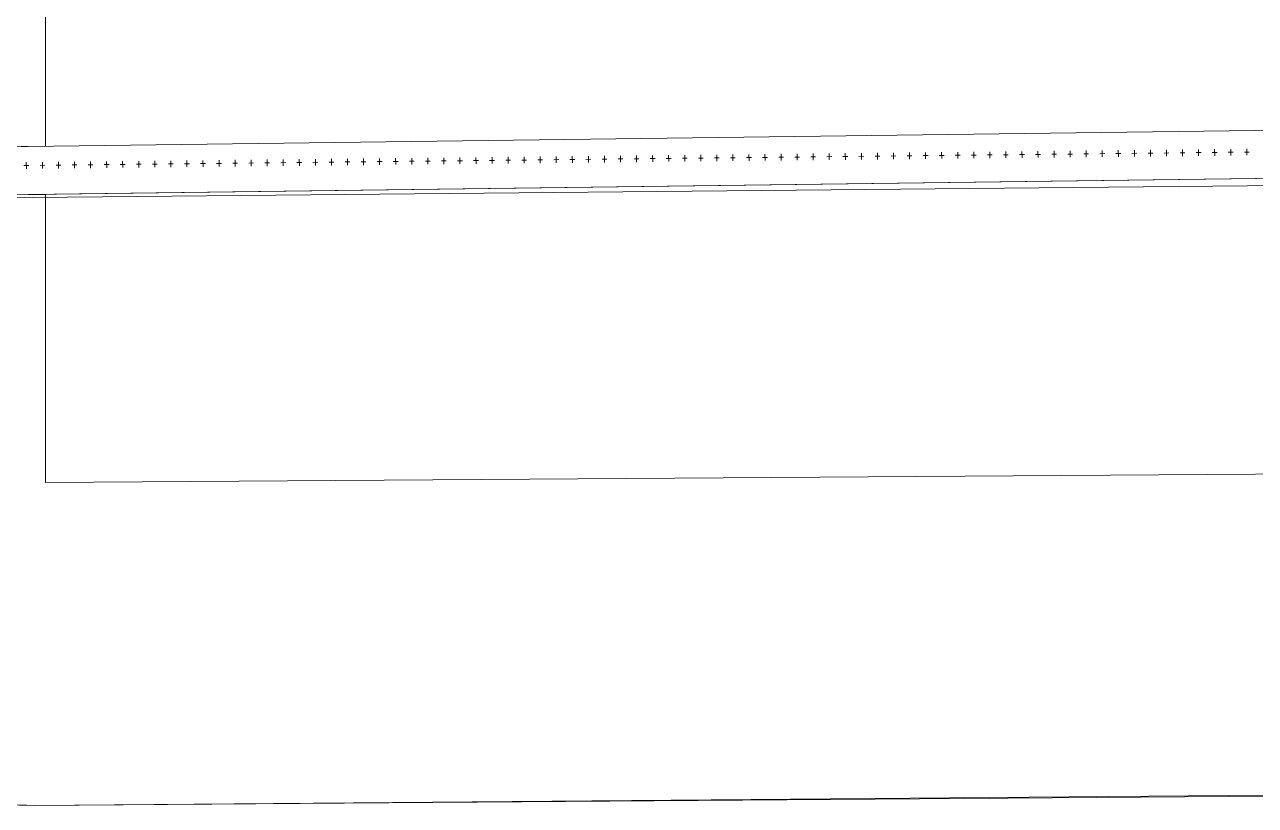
# Model space of a CAD drawing. Header units: millimetres. Extents: x -284281 to 1648660, y -821378 to -151356.
# Drawn here: x -250865 to -243203, y -275599 to -270740 of the extents above; entities that cross this region are included whole.
import ezdxf

# ---------------------------------------------------------------- set-up
doc = ezdxf.new("R2010")
doc.units = ezdxf.units.MM
doc.header["$MEASUREMENT"] = 0
doc.set_wipeout_variables(frame=1)
doc.linetypes.add('Wipeout_Contour', pattern=[1000, 0, -1000])
for name, color, linetype in [('Divers - Dessin général', 7, 'Continuous'), ('Sols_ Dalles', 7, 'Continuous'), ('TopoAlt', 7, 'Continuous')]:
    doc.layers.add(name, color=color, linetype=linetype)

# ---------------------------------------------------------------- blocks, each defined once
blk = doc.blocks.new('Mur_128_1', base_point=(173871.5, -271816.1))
at = {"color": 254, "linetype": 'Wipeout_Contour', "lineweight": 0, "ltscale": 1308401.986214933}
blk.add_wipeout([(173871.5, -271816.1), (190563.1, -271598.6), (190559.2, -271298.7), (173867.5, -271516.1)], dxfattribs=at).dxf.layer = 'TopoAlt'
at = {"layer": 'TopoAlt', "color": 190, "linetype": 'Continuous', "lineweight": 5, "true_color": 0x8002ff, "flags": 128}
for points in [[(190559.2, -271298.7), (173867.5, -271516.1)], [(173871.5, -271816.1), (190563.1, -271598.6)]]:
    blk.add_lwpolyline(points, dxfattribs=at)
blk = doc.blocks.new('Garde-corps_2_1')
at = {"color": 7, "linetype": 'Continuous', "lineweight": 5}
for p, q in [((179473.8, -271590.4), (179473.4, -271550.4)), ((179573.8, -271589.3), (179573.3, -271549.3)), ((179673.7, -271588.2), (179673.3, -271548.2)), ((179773.7, -271587.1), (179773.3, -271547.1)), ((179873.7, -271586), (179873.2, -271546)), ((179973.7, -271584.9), (179973.2, -271544.9)), ((180073.6, -271583.8), (180073.2, -271543.8)), ((180173.6, -271582.7), (180173.2, -271542.7)), ((180273.6, -271581.6), (180273.1, -271541.6)), ((180373.6, -271580.5), (180373.1, -271540.5)), ((180473.5, -271579.4), (180473.1, -271539.4)), ((180573.5, -271578.3), (180573.1, -271538.3)), ((180673.5, -271577.2), (180673, -271537.2)), ((180773.4, -271576.1), (180773, -271536.1)), ((180873.4, -271575), (180873, -271535)), ((180973.4, -271573.9), (180973, -271533.9)), ((181073.4, -271572.8), (181072.9, -271532.8)), ((181173.3, -271571.7), (181172.9, -271531.7)), ((181258.1, -271550.8), (181288.1, -271550.5)), ((181273.3, -271570.6), (181272.9, -271530.6)), ((181358.1, -271549.7), (181388.1, -271549.4)), ((181373.3, -271569.5), (181372.8, -271529.5)), ((181458, -271548.6), (181488, -271548.3)), ((181473.3, -271568.4), (181472.8, -271528.4)), ((181558, -271547.5), (181588, -271547.2)), ((181573.2, -271567.3), (181572.8, -271527.3)), ((181658, -271546.4), (181688, -271546.1)), ((181673.2, -271566.2), (181672.8, -271526.2)), ((181758, -271545.3), (181788, -271545)), ((181773.2, -271565.1), (181772.7, -271525.1)), ((181857.9, -271544.2), (181887.9, -271543.9)), ((181873.2, -271564), (181872.7, -271524)), ((181957.9, -271543.1), (181987.9, -271542.8)), ((181973.1, -271562.9), (181972.7, -271522.9)), ((182057.9, -271542), (182087.9, -271541.7)), ((182073.1, -271561.8), (182072.7, -271521.8)), ((182157.9, -271540.9), (182187.8, -271540.6)), ((182173.1, -271560.7), (182172.6, -271520.7)), ((182257.8, -271539.8), (182287.8, -271539.5)), ((182273, -271559.6), (182272.6, -271519.6)), ((182357.8, -271538.7), (182387.8, -271538.4)), ((182373, -271558.5), (182372.6, -271518.5)), ((182457.8, -271537.6), (182487.8, -271537.3)), ((182473, -271557.4), (182472.6, -271517.4)), ((182557.7, -271536.5), (182587.7, -271536.2)), ((182573, -271556.3), (182572.5, -271516.4)), ((182657.7, -271535.4), (182687.7, -271535.1)), ((182672.9, -271555.3), (182672.5, -271515.3)), ((182757.7, -271534.3), (182787.7, -271534)), ((182772.9, -271554.2), (182772.5, -271514.2)), ((182857.7, -271533.2), (182887.7, -271532.9)), ((182872.9, -271553.1), (182872.4, -271513.1)), ((175259.7, -271616.6), (175289.7, -271616.3)), ((175274.9, -271636.5), (175274.5, -271596.5)), ((175359.7, -271615.5), (175389.7, -271615.2)), ((175374.9, -271635.4), (175374.5, -271595.4)), ((175459.6, -271614.4), (175489.6, -271614.1)), ((175474.9, -271634.3), (175474.4, -271594.3)), ((175559.6, -271613.3), (175589.6, -271613)), ((175574.8, -271633.2), (175574.4, -271593.2)), ((175659.6, -271612.2), (175689.6, -271611.9)), ((175674.8, -271632.1), (175674.4, -271592.1)), ((175759.6, -271611.1), (175789.6, -271610.8)), ((175774.8, -271631), (175774.3, -271591)), ((175859.5, -271610), (175889.5, -271609.7)), ((175874.8, -271629.9), (175874.3, -271589.9)), ((175959.5, -271608.9), (175989.5, -271608.6)), ((175974.7, -271628.8), (175974.3, -271588.8)), ((176059.5, -271607.8), (176089.5, -271607.5)), ((176074.7, -271627.7), (176074.3, -271587.7)), ((176159.5, -271606.7), (176189.5, -271606.4)), ((176174.7, -271626.6), (176174.2, -271586.6)), ((176259.4, -271605.6), (176289.4, -271605.3)), ((176274.7, -271625.5), (176274.2, -271585.5)), ((176359.4, -271604.6), (176389.4, -271604.2)), ((176374.6, -271624.4), (176374.2, -271584.4)), ((176459.4, -271603.5), (176489.4, -271603.1)), ((176474.6, -271623.3), (176474.2, -271583.3)), ((176559.4, -271602.4), (176589.4, -271602)), ((176574.6, -271622.2), (176574.1, -271582.2)), ((176659.3, -271601.3), (176689.3, -271600.9)), ((176674.5, -271621.1), (176674.1, -271581.1)), ((176759.3, -271600.2), (176789.3, -271599.8)), ((176774.5, -271620), (176774.1, -271580)), ((176859.3, -271599.1), (176889.3, -271598.7)), ((176874.5, -271618.9), (176874.1, -271578.9)), ((176959.2, -271598), (176989.2, -271597.6)), ((176974.5, -271617.8), (176974, -271577.8)), ((177059.2, -271596.9), (177089.2, -271596.5)), ((177074.4, -271616.7), (177074, -271576.7)), ((177159.2, -271595.8), (177189.2, -271595.4)), ((177174.4, -271615.6), (177174, -271575.6)), ((177259.2, -271594.7), (177289.2, -271594.3)), ((177274.4, -271614.5), (177273.9, -271574.5)), ((177359.1, -271593.6), (177389.1, -271593.2)), ((177374.4, -271613.4), (177373.9, -271573.4)), ((177459.1, -271592.5), (177489.1, -271592.2)), ((177474.3, -271612.3), (177473.9, -271572.3)), ((177559.1, -271591.4), (177589.1, -271591.1)), ((177574.3, -271611.2), (177573.9, -271571.2)), ((177659.1, -271590.3), (177689.1, -271590)), ((177674.3, -271610.1), (177673.8, -271570.1)), ((177759, -271589.2), (177789, -271588.9)), ((177774.2, -271609), (177773.8, -271569)), ((177859, -271588.1), (177889, -271587.8)), ((177874.2, -271607.9), (177873.8, -271567.9)), ((177959, -271587), (177989, -271586.7)), ((177974.2, -271606.8), (177973.8, -271566.8)), ((178059, -271585.9), (178088.9, -271585.6)), ((178074.2, -271605.7), (178073.7, -271565.7)), ((178158.9, -271584.8), (178188.9, -271584.5)), ((178174.1, -271604.6), (178173.7, -271564.6)), ((178258.9, -271583.7), (178288.9, -271583.4)), ((178274.1, -271603.5), (178273.7, -271563.5)), ((178358.9, -271582.6), (178388.9, -271582.3)), ((178374.1, -271602.4), (178373.6, -271562.4)), ((178458.8, -271581.5), (178488.8, -271581.2)), ((178474.1, -271601.3), (178473.6, -271561.3)), ((178558.8, -271580.4), (178588.8, -271580.1)), ((178574, -271600.2), (178573.6, -271560.2)), ((178658.8, -271579.3), (178688.8, -271579)), ((178674, -271599.1), (178673.6, -271559.1)), ((178758.8, -271578.2), (178788.8, -271577.9)), ((178774, -271598), (178773.5, -271558.1)), ((178858.7, -271577.1), (178888.7, -271576.8)), ((178874, -271597), (178873.5, -271557)), ((178958.7, -271576), (178988.7, -271575.7)), ((178973.9, -271595.9), (178973.5, -271555.9)), ((179058.7, -271574.9), (179088.7, -271574.6)), ((179073.9, -271594.8), (179073.5, -271554.8)), ((179158.7, -271573.8), (179188.7, -271573.5)), ((179173.9, -271593.7), (179173.4, -271553.7)), ((179258.6, -271572.7), (179288.6, -271572.4)), ((179273.8, -271592.6), (179273.4, -271552.6)), ((179358.6, -271571.6), (179388.6, -271571.3)), ((179373.8, -271591.5), (179373.4, -271551.5)), ((179458.6, -271570.5), (179488.6, -271570.2)), ((179558.5, -271569.4), (179588.5, -271569.1)), ((179658.5, -271568.3), (179688.5, -271568)), ((179758.5, -271567.2), (179788.5, -271566.9)), ((179858.5, -271566.1), (179888.5, -271565.8)), ((179958.4, -271565), (179988.4, -271564.7)), ((180058.4, -271563.9), (180088.4, -271563.6)), ((180158.4, -271562.9), (180188.4, -271562.5)), ((180258.4, -271561.8), (180288.4, -271561.4)), ((180358.3, -271560.7), (180388.3, -271560.3)), ((180458.3, -271559.6), (180488.3, -271559.2)), ((180558.3, -271558.5), (180588.3, -271558.1)), ((180658.3, -271557.4), (180688.3, -271557)), ((180758.2, -271556.3), (180788.2, -271555.9)), ((180858.2, -271555.2), (180888.2, -271554.8)), ((180958.2, -271554.1), (180988.2, -271553.7)), ((181058.1, -271553), (181088.1, -271552.6)), ((181158.1, -271551.9), (181188.1, -271551.5))]:
    blk.add_line(p, q, dxfattribs=at)
blk = doc.blocks.new('Garde-corps_4_1')
at = {"color": 7, "linetype": 'Continuous', "lineweight": 5}
for p, q in [((179473.8, -271590.4), (179473.4, -271550.4)), ((179573.8, -271589.3), (179573.3, -271549.3)), ((179673.7, -271588.2), (179673.3, -271548.2)), ((179773.7, -271587.1), (179773.3, -271547.1)), ((179873.7, -271586), (179873.2, -271546)), ((179973.7, -271584.9), (179973.2, -271544.9)), ((180073.6, -271583.8), (180073.2, -271543.8)), ((180173.6, -271582.7), (180173.2, -271542.7)), ((180273.6, -271581.6), (180273.1, -271541.6)), ((180373.6, -271580.5), (180373.1, -271540.5)), ((180473.5, -271579.4), (180473.1, -271539.4)), ((180573.5, -271578.3), (180573.1, -271538.3)), ((180673.5, -271577.2), (180673, -271537.2)), ((180773.4, -271576.1), (180773, -271536.1)), ((180873.4, -271575), (180873, -271535)), ((180973.4, -271573.9), (180973, -271533.9)), ((181073.4, -271572.8), (181072.9, -271532.8)), ((181173.3, -271571.7), (181172.9, -271531.7)), ((181258.1, -271550.8), (181288.1, -271550.5)), ((181273.3, -271570.6), (181272.9, -271530.6)), ((181358.1, -271549.7), (181388.1, -271549.4)), ((181373.3, -271569.5), (181372.8, -271529.5)), ((181458, -271548.6), (181488, -271548.3)), ((181473.3, -271568.4), (181472.8, -271528.4)), ((181558, -271547.5), (181588, -271547.2)), ((181573.2, -271567.3), (181572.8, -271527.3)), ((181658, -271546.4), (181688, -271546.1)), ((181673.2, -271566.2), (181672.8, -271526.2)), ((181758, -271545.3), (181788, -271545)), ((181773.2, -271565.1), (181772.7, -271525.1)), ((181857.9, -271544.2), (181887.9, -271543.9)), ((181873.2, -271564), (181872.7, -271524)), ((181957.9, -271543.1), (181987.9, -271542.8)), ((181973.1, -271562.9), (181972.7, -271522.9)), ((182057.9, -271542), (182087.9, -271541.7)), ((182073.1, -271561.8), (182072.7, -271521.8)), ((182157.9, -271540.9), (182187.8, -271540.6)), ((182173.1, -271560.7), (182172.6, -271520.7)), ((182257.8, -271539.8), (182287.8, -271539.5)), ((182273, -271559.6), (182272.6, -271519.6)), ((182357.8, -271538.7), (182387.8, -271538.4)), ((182373, -271558.5), (182372.6, -271518.5)), ((182457.8, -271537.6), (182487.8, -271537.3)), ((182473, -271557.4), (182472.6, -271517.4)), ((182557.7, -271536.5), (182587.7, -271536.2)), ((182573, -271556.3), (182572.5, -271516.4)), ((182657.7, -271535.4), (182687.7, -271535.1)), ((182672.9, -271555.3), (182672.5, -271515.3)), ((182757.7, -271534.3), (182787.7, -271534)), ((182772.9, -271554.2), (182772.5, -271514.2)), ((182857.7, -271533.2), (182887.7, -271532.9)), ((182872.9, -271553.1), (182872.4, -271513.1)), ((175259.7, -271616.6), (175289.7, -271616.3)), ((175274.9, -271636.5), (175274.5, -271596.5)), ((175359.7, -271615.5), (175389.7, -271615.2)), ((175374.9, -271635.4), (175374.5, -271595.4)), ((175459.6, -271614.4), (175489.6, -271614.1)), ((175474.9, -271634.3), (175474.4, -271594.3)), ((175559.6, -271613.3), (175589.6, -271613)), ((175574.8, -271633.2), (175574.4, -271593.2)), ((175659.6, -271612.2), (175689.6, -271611.9)), ((175674.8, -271632.1), (175674.4, -271592.1)), ((175759.6, -271611.1), (175789.6, -271610.8)), ((175774.8, -271631), (175774.3, -271591)), ((175859.5, -271610), (175889.5, -271609.7)), ((175874.8, -271629.9), (175874.3, -271589.9)), ((175959.5, -271608.9), (175989.5, -271608.6)), ((175974.7, -271628.8), (175974.3, -271588.8)), ((176059.5, -271607.8), (176089.5, -271607.5)), ((176074.7, -271627.7), (176074.3, -271587.7)), ((176159.5, -271606.7), (176189.5, -271606.4)), ((176174.7, -271626.6), (176174.2, -271586.6)), ((176259.4, -271605.6), (176289.4, -271605.3)), ((176274.7, -271625.5), (176274.2, -271585.5)), ((176359.4, -271604.6), (176389.4, -271604.2)), ((176374.6, -271624.4), (176374.2, -271584.4)), ((176459.4, -271603.5), (176489.4, -271603.1)), ((176474.6, -271623.3), (176474.2, -271583.3)), ((176559.4, -271602.4), (176589.4, -271602)), ((176574.6, -271622.2), (176574.1, -271582.2)), ((176659.3, -271601.3), (176689.3, -271600.9)), ((176674.5, -271621.1), (176674.1, -271581.1)), ((176759.3, -271600.2), (176789.3, -271599.8)), ((176774.5, -271620), (176774.1, -271580)), ((176859.3, -271599.1), (176889.3, -271598.7)), ((176874.5, -271618.9), (176874.1, -271578.9)), ((176959.2, -271598), (176989.2, -271597.6)), ((176974.5, -271617.8), (176974, -271577.8)), ((177059.2, -271596.9), (177089.2, -271596.5)), ((177074.4, -271616.7), (177074, -271576.7)), ((177159.2, -271595.8), (177189.2, -271595.4)), ((177174.4, -271615.6), (177174, -271575.6)), ((177259.2, -271594.7), (177289.2, -271594.3)), ((177274.4, -271614.5), (177273.9, -271574.5)), ((177359.1, -271593.6), (177389.1, -271593.2)), ((177374.4, -271613.4), (177373.9, -271573.4)), ((177459.1, -271592.5), (177489.1, -271592.2)), ((177474.3, -271612.3), (177473.9, -271572.3)), ((177559.1, -271591.4), (177589.1, -271591.1)), ((177574.3, -271611.2), (177573.9, -271571.2)), ((177659.1, -271590.3), (177689.1, -271590)), ((177674.3, -271610.1), (177673.8, -271570.1)), ((177759, -271589.2), (177789, -271588.9)), ((177774.2, -271609), (177773.8, -271569)), ((177859, -271588.1), (177889, -271587.8)), ((177874.2, -271607.9), (177873.8, -271567.9)), ((177959, -271587), (177989, -271586.7)), ((177974.2, -271606.8), (177973.8, -271566.8)), ((178059, -271585.9), (178088.9, -271585.6)), ((178074.2, -271605.7), (178073.7, -271565.7)), ((178158.9, -271584.8), (178188.9, -271584.5)), ((178174.1, -271604.6), (178173.7, -271564.6)), ((178258.9, -271583.7), (178288.9, -271583.4)), ((178274.1, -271603.5), (178273.7, -271563.5)), ((178358.9, -271582.6), (178388.9, -271582.3)), ((178374.1, -271602.4), (178373.6, -271562.4)), ((178458.8, -271581.5), (178488.8, -271581.2)), ((178474.1, -271601.3), (178473.6, -271561.3)), ((178558.8, -271580.4), (178588.8, -271580.1)), ((178574, -271600.2), (178573.6, -271560.2)), ((178658.8, -271579.3), (178688.8, -271579)), ((178674, -271599.1), (178673.6, -271559.1)), ((178758.8, -271578.2), (178788.8, -271577.9)), ((178774, -271598), (178773.5, -271558.1)), ((178858.7, -271577.1), (178888.7, -271576.8)), ((178874, -271597), (178873.5, -271557)), ((178958.7, -271576), (178988.7, -271575.7)), ((178973.9, -271595.9), (178973.5, -271555.9)), ((179058.7, -271574.9), (179088.7, -271574.6)), ((179073.9, -271594.8), (179073.5, -271554.8)), ((179158.7, -271573.8), (179188.7, -271573.5)), ((179173.9, -271593.7), (179173.4, -271553.7)), ((179258.6, -271572.7), (179288.6, -271572.4)), ((179273.8, -271592.6), (179273.4, -271552.6)), ((179358.6, -271571.6), (179388.6, -271571.3)), ((179373.8, -271591.5), (179373.4, -271551.5)), ((179458.6, -271570.5), (179488.6, -271570.2)), ((179558.5, -271569.4), (179588.5, -271569.1)), ((179658.5, -271568.3), (179688.5, -271568)), ((179758.5, -271567.2), (179788.5, -271566.9)), ((179858.5, -271566.1), (179888.5, -271565.8)), ((179958.4, -271565), (179988.4, -271564.7)), ((180058.4, -271563.9), (180088.4, -271563.6)), ((180158.4, -271562.9), (180188.4, -271562.5)), ((180258.4, -271561.8), (180288.4, -271561.4)), ((180358.3, -271560.7), (180388.3, -271560.3)), ((180458.3, -271559.6), (180488.3, -271559.2)), ((180558.3, -271558.5), (180588.3, -271558.1)), ((180658.3, -271557.4), (180688.3, -271557)), ((180758.2, -271556.3), (180788.2, -271555.9)), ((180858.2, -271555.2), (180888.2, -271554.8)), ((180958.2, -271554.1), (180988.2, -271553.7)), ((181058.1, -271553), (181088.1, -271552.6)), ((181158.1, -271551.9), (181188.1, -271551.5))]:
    blk.add_line(p, q, dxfattribs=at)

msp = doc.modelspace()

# ---------------------------------------------------------------- linework, layer by layer
at = {"color": 9, "linetype": 'Continuous', "lineweight": 5}
msp.add_lwpolyline([(-252812.34567, -273452.05237), (-252812.34567, -273599.0311, 0.4157910988), (-250801.57964, -275599.00212), (-230992.0463, -275433.43196, 0.3455016121), (-229273.14053, -273660.69924), (-229273.14053, -267109.82626, 0.4142135624), (-230773.14053, -265609.82626), (-235734.61761, -265609.82626), (-235734.61761, -270609.82626), (-250734.61761, -270609.82626), (-250734.61761, -265609.82626), (-250812.34567, -265609.82626, 0.3805567013), (-252798.84385, -267377.82411)], format="xyb", close=True, dxfattribs=at)
at = {"color": 7, "linetype": 'Continuous', "lineweight": 5}
msp.add_lwpolyline([(-250734.61761, -271810.11543), (-250734.61761, -273590.23861), (-230547.34109, -273450.48842), (-230558.18341, -271436.34552), (-230558.18341, -271563.70769), (-235558.18341, -271563.70769), (-235558.18341, -270609.82626), (-238013.76245, -270609.82626), (-238234.61761, -270609.82626), (-240734.61761, -270609.82626), (-243234.61761, -270609.82626), (-245734.61761, -270609.82626), (-248234.61761, -270609.82626), (-250734.61761, -270609.82626)], close=True, dxfattribs=at)

# ---------------------------------------------------------------- next in the draw order: block references
at = {"layer": 'TopoAlt', "color": 211, "lineweight": 5, "true_color": 0xfe55ff}
msp.add_blockref('Mur_128_1', (-252257.87418, -271816.12119), dxfattribs=at)

# ---------------------------------------------------------------- next in the draw order: wipeouts: each hides what was drawn before it
at = {"color": 254, "linetype": 'Wipeout_Contour', "lineweight": 0, "ltscale": 1308889.27903806}
msp.add_wipeout([(-251796.94728, -271810.11543), (-235566.21006, -271598.63299), (-235570.11866, -271298.65845), (-251800.85587, -271510.14089)], dxfattribs=at).dxf.layer = 'TopoAlt'

# ---------------------------------------------------------------- next in the draw order: linework, layer by layer
at = {"layer": 'Divers - Dessin général', "color": 14, "linetype": 'Continuous', "lineweight": 5, "true_color": 0x990000}
msp.add_lwpolyline([(-171923.65542, -163437.63526), (-171943.03788, -271067.6377), (-273272.94367, -272027.63374), (-273290.3137, -197317.63509), (-273293.65591, -163437.63526)], close=True, dxfattribs=at)
at = {"layer": 'Sols_ Dalles', "color": 7, "linetype": 'Continuous', "lineweight": 5, "flags": 128}
msp.add_lwpolyline([(-252812.34567, -273599.0311, 0.4157910988), (-250801.57964, -275599.00212), (-231251.43079, -275451.7323, 0.4142135624), (-229262.2258, -273440.99525), (-229273.11155, -271418.783), (-229273.11155, -271563.70769), (-230557.49781, -271563.70769), (-230547.34109, -273450.48842), (-250734.61761, -273590.2317), (-250734.61761, -271810.11543), (-250734.61761, -271796.27354), (-251796.94728, -271810.11543), (-251800.85587, -271510.14089), (-250734.61761, -271496.24807), (-250734.61761, -270609.82626), (-250734.61761, -265609.82626), (-250812.34567, -265609.82626, 0.4142135624), (-252812.34567, -267609.82626)], format="xyb", close=True, dxfattribs=at)
at = {"layer": 'TopoAlt', "color": 190, "linetype": 'Continuous', "lineweight": 5, "true_color": 0x8002ff}
for points in [[(-235570.11866, -271298.65845), (-251800.85587, -271510.14089)], [(-251796.94728, -271810.11543), (-235566.21006, -271598.63299)]]:
    msp.add_lwpolyline(points, dxfattribs=at)

# ---------------------------------------------------------------- next in the draw order: block references
at = {"color": 7, "linetype": 'Continuous', "lineweight": 5}
for name in ['Garde-corps_2_1', 'Garde-corps_4_1']:
    msp.add_blockref(name, (-426129.3317, 0), dxfattribs=at)

doc.saveas('drawing.dxf')
